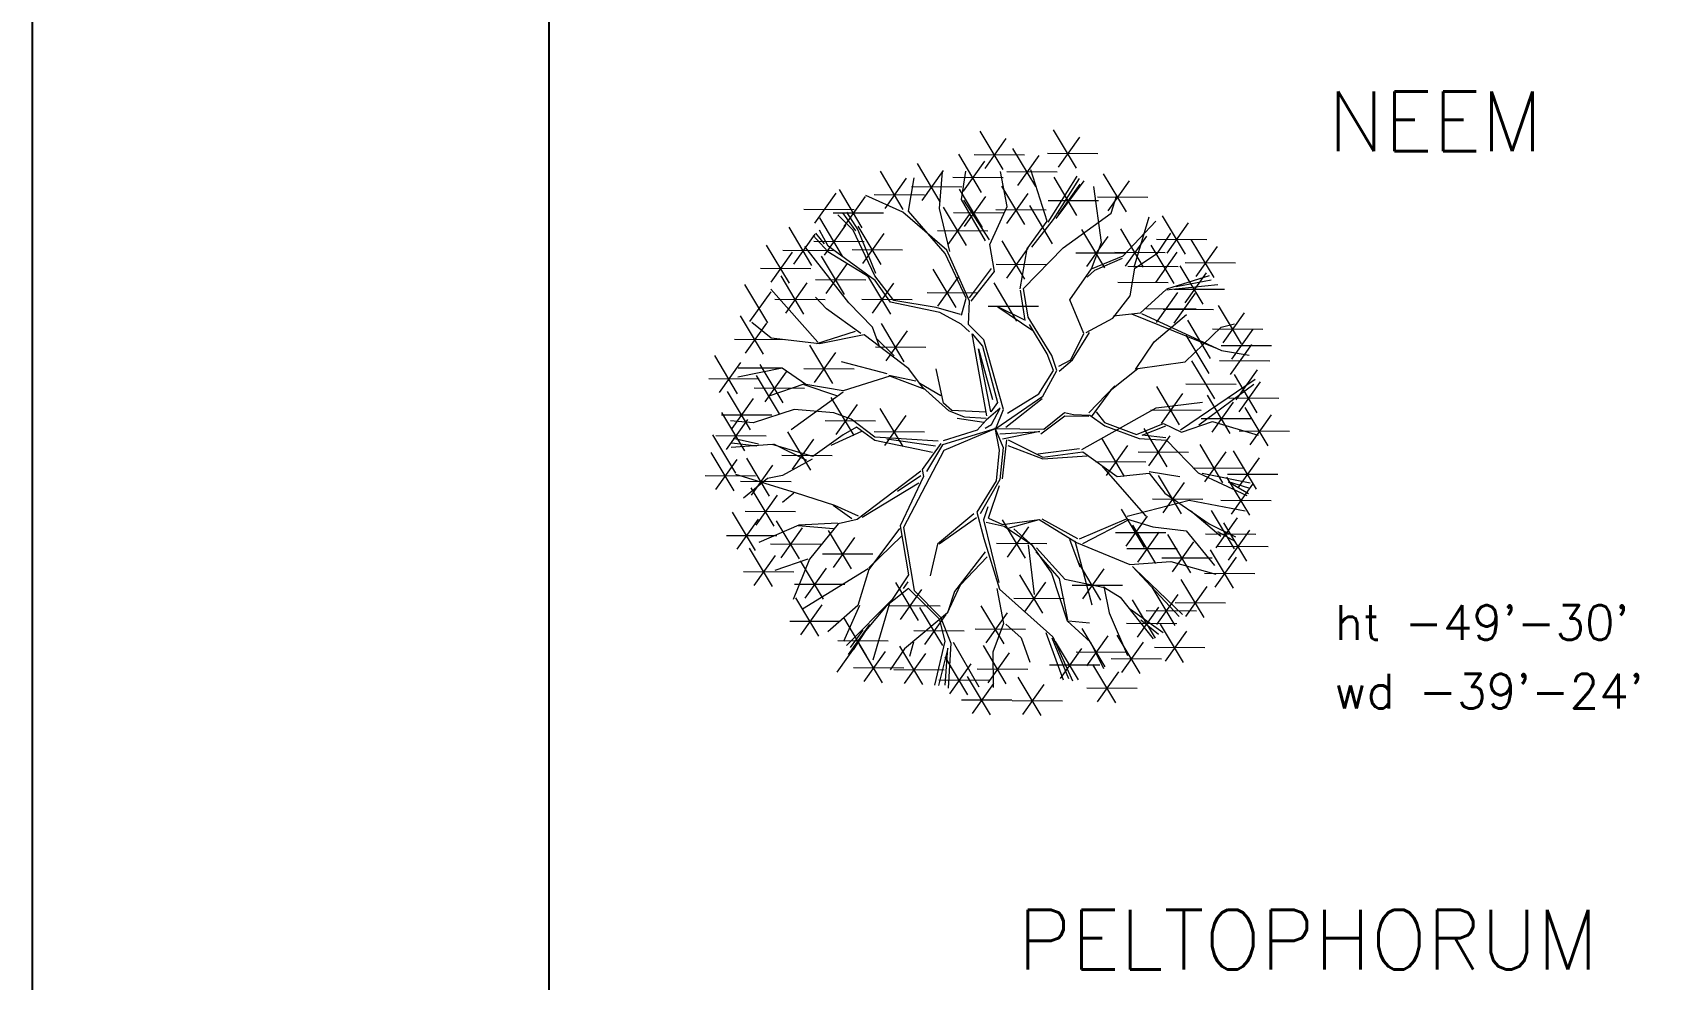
# Model space of a CAD drawing. Extents: x 2080 to 102399, y 2071 to 93424.
# Drawn here: x 72374 to 73225, y 76342 to 76835 of the extents above; entities that cross this region are included whole.
import ezdxf

# ---------------------------------------------------------------- set-up
doc = ezdxf.new("R2010")
doc.units = 0
doc.header["$LTSCALE"] = 20
doc.header["$MEASUREMENT"] = 0
doc.layers.add('correct', color=230, linetype='Continuous', plot=False)
doc.layers.add('PLANTS', color=3, linetype='Continuous')
doc.layers.add('TEXTS', color=2, linetype='Continuous')
doc.layers.add('tree', color=60, linetype='Continuous', lineweight=0)
doc.styles.add('a', font='romans.shx')

# ---------------------------------------------------------------- blocks, each defined once
blk = doc.blocks.new('A$C4E146F9B')
at = {"layer": 'tree', "linetype": 'ByBlock', "extrusion": (0.001385, -0.003954, 0.999991)}
for p, q in [((1.59, 49.49, 0.19), (-2.8, 56.83, 0.23)), ((15.66, 49.75, 0.18), (11.27, 57.09, 0.21)), ((-1.88, 49.7, 0.2), (2.2, 55.46, 0.22)), ((7.88, 46.22, 0.17), (3.48, 53.56, 0.21)), ((12.18, 49.95, 0.18), (16.27, 55.71, 0.2)), ((-10.45, 43.34, 0.19), (-14.84, 50.68, 0.22)), ((-2.53, 45.13, 0.18), (-6.93, 52.47, 0.22)), ((-6.01, 45.33, 0.19), (-1.92, 51.09, 0.2)), ((-3.96, 52.38, 0.21), (5.69, 52.32, 0.2)), ((4.4, 46.43, 0.18), (8.49, 52.19, 0.19)), ((10.11, 52.63, 0.19), (19.76, 52.58, 0.18)), ((-17.55, 41.85, 0.19), (-21.94, 49.2, 0.22)), ((-21.03, 42.06, 0.2), (-16.94, 47.82, 0.21)), ((-16.54, 41.53, 0.19), (-15.49, 47.91, 0.21)), ((-13.92, 43.55, 0.19), (-9.83, 49.31, 0.21)), ((-10.6, 42.01, 0.18), (-10.05, 49.14, 0.21)), ((-8.08, 48.01, 0.2), (1.57, 47.95, 0.19)), ((-6.37, 43.78, 0.18), (-5.58, 49.22, 0.2)), ((2.35, 42.39, 0.16), (1.06, 49.12, 0.19)), ((2.33, 49.1, 0.19), (11.98, 49.05, 0.18)), ((10.05, 39.57, 0.14), (6.9, 49.43, 0.19)), ((10.21, 39.43, 0.14), (15.76, 48.21, 0.17)), ((11.27, 39.94, 0.14), (16.25, 47.77, 0.17)), ((15.75, 40.71, 0.14), (11.35, 48.05, 0.17)), ((17.04, 47.35, 0.16), (11.71, 40.12, 0.14)), ((25.22, 41.36, 0.13), (20.83, 48.7, 0.16)), ((21.74, 41.57, 0.13), (25.83, 47.33, 0.15)), ((-34.52, 39.23, 0.2), (-30.43, 44.99, 0.22)), ((-25.41, 38.35, 0.19), (-29.8, 45.69, 0.22)), ((-28.89, 38.56, 0.19), (-24.8, 44.31, 0.21)), ((-17.63, 41.32, 0.19), (-24.73, 44.5, 0.21)), ((-23.1, 44.74, 0.21), (-13.45, 44.68, 0.2)), ((-15.99, 46.23, 0.2), (-6.34, 46.17, 0.19)), ((-2.35, 38.38, 0.16), (-6.75, 45.72, 0.19)), ((-5.83, 38.59, 0.16), (-1.74, 44.35, 0.18)), ((5.76, 38.96, 0.15), (1.37, 46.3, 0.18)), ((2.29, 39.17, 0.15), (6.37, 44.92, 0.17)), ((12.27, 40.92, 0.14), (16.36, 46.68, 0.16)), ((20.44, 35.5, 0.11), (18.95, 46.22, 0.16)), ((19.67, 44.24, 0.15), (29.32, 44.19, 0.13)), ((22.31, 41.15, 0.13), (23.36, 44.6, 0.14)), ((-36.59, 41.9, 0.22), (-26.94, 41.85, 0.2)), ((-30.96, 41.23, 0.21), (-21.31, 41.18, 0.19)), ((-27.16, 37.86, 0.19), (-30.1, 40.8, 0.2)), ((-29.17, 41.17, 0.2), (-26.71, 37.76, 0.19)), ((-28.42, 41.34, 0.2), (-26.25, 37.94, 0.19)), ((-9.21, 34.05, 0.15), (-17.63, 41.32, 0.19)), ((-9.49, 33.4, 0.15), (-16.54, 41.53, 0.19)), ((-8.61, 33.78, 0.15), (-10.6, 42.01, 0.18)), ((-5.46, 34.93, 0.15), (-9.85, 42.27, 0.18)), ((-8.94, 35.13, 0.15), (-4.85, 40.89, 0.17)), ((-7.9, 41.26, 0.17), (1.75, 41.21, 0.16)), ((-1.78, 35.86, 0.14), (-6.37, 43.78, 0.18)), ((-1.02, 36.04, 0.14), (-5.91, 43.65, 0.18)), ((-0.97, 35.12, 0.14), (2.35, 42.39, 0.16)), ((0.21, 41.84, 0.17), (9.86, 41.79, 0.15)), ((11.07, 35.28, 0.12), (6.68, 42.62, 0.16)), ((10.2, 43.59, 0.16), (19.85, 43.54, 0.14)), ((13.09, 34.48, 0.12), (22.31, 41.15, 0.13)), ((-35.06, 31.12, 0.17), (-39.45, 38.46, 0.21)), ((-31.93, 34.83, 0.18), (-33.64, 37.86, 0.2)), ((-29.17, 32.87, 0.17), (-33.57, 40.21, 0.21)), ((-32.65, 33.07, 0.18), (-28.56, 38.83, 0.19)), ((-23, 29.14, 0.15), (-27.16, 37.86, 0.19)), ((-26.25, 37.94, 0.19), (-22.86, 29.62, 0.15)), ((-21.81, 31.3, 0.15), (-26.21, 38.64, 0.19)), ((-11.01, 37.81, 0.16), (-1.36, 37.76, 0.15)), ((6.17, 34.27, 0.13), (10.05, 39.57, 0.14)), ((7.07, 34.63, 0.13), (11.27, 39.94, 0.14)), ((21.11, 30.67, 0.09), (16.71, 38.01, 0.13)), ((28.53, 30.78, 0.08), (24.14, 38.12, 0.12)), ((24.59, 32.95, 0.1), (30.87, 39.6, 0.11)), ((26.71, 30.75, 0.08), (29.59, 40.46, 0.12)), ((36.55, 33.28, 0.08), (32.16, 40.62, 0.12)), ((33.07, 33.49, 0.09), (37.16, 39.25, 0.1)), ((-39.39, 27.69, 0.16), (-43.78, 35.03, 0.2)), ((-38.54, 31.33, 0.18), (-34.45, 37.09, 0.19)), ((-27.99, 23.96, 0.13), (-36.43, 34.77, 0.19)), ((-34.8, 36.85, 0.19), (-32.04, 33.77, 0.18)), ((-34.72, 35.75, 0.19), (-25.07, 35.7, 0.18)), ((-34.38, 37.32, 0.2), (-32.72, 35.28, 0.18)), ((-22.95, 28.25, 0.14), (-31.93, 34.83, 0.18)), ((-25.29, 31.5, 0.16), (-21.2, 37.26, 0.18)), ((-0.07, 29.93, 0.12), (-0.97, 35.12, 0.14)), ((5.78, 28.49, 0.1), (1.39, 35.83, 0.14)), ((2.31, 28.7, 0.11), (6.4, 34.45, 0.13)), ((5.49, 26.68, 0.1), (13.09, 34.48, 0.12)), ((17.63, 30.88, 0.1), (21.72, 36.63, 0.11)), ((18.55, 30.46, 0.09), (20.44, 35.5, 0.11)), ((25.06, 30.99, 0.09), (29.15, 36.75, 0.1)), ((34.35, 27.66, 0.06), (29.95, 35, 0.1)), ((31, 36.17, 0.1), (40.65, 36.11, 0.09)), ((31.2, 33.45, 0.09), (33.77, 37.3, 0.1)), ((42.05, 28.77, 0.06), (37.66, 36.11, 0.09)), ((38.57, 28.98, 0.06), (42.66, 34.74, 0.08)), ((-42.87, 27.9, 0.17), (-38.78, 33.65, 0.19)), ((-40.61, 34.01, 0.19), (-30.96, 33.95, 0.18)), ((-28.83, 25.53, 0.14), (-33.22, 32.87, 0.18)), ((-32.31, 25.73, 0.15), (-28.22, 31.49, 0.16)), ((-32.04, 33.77, 0.18), (-24.06, 28.95, 0.15)), ((-27.36, 34.18, 0.17), (-17.71, 34.13, 0.16)), ((-5.47, 24.85, 0.11), (-9.49, 33.4, 0.15)), ((-4.84, 24.28, 0.1), (-9.21, 34.05, 0.15)), ((0.23, 31.37, 0.12), (9.89, 31.32, 0.11)), ((4.88, 26.65, 0.1), (6.17, 34.27, 0.13)), ((15.56, 33.55, 0.11), (25.21, 33.5, 0.1)), ((18.55, 30.46, 0.09), (24.59, 32.95, 0.1)), ((19.18, 30.18, 0.09), (24.47, 32.48, 0.09)), ((22.98, 33.66, 0.1), (32.64, 33.61, 0.09)), ((26.87, 30.6, 0.08), (31.2, 33.45, 0.09)), ((30.87, 27.87, 0.07), (34.96, 33.63, 0.08)), ((36.5, 31.66, 0.07), (46.15, 31.6, 0.06)), ((-44.94, 30.57, 0.18), (-35.29, 30.52, 0.17)), ((-36.6, 21.79, 0.14), (-40.99, 29.13, 0.17)), ((-34.38, 28.41, 0.16), (-24.73, 28.35, 0.15)), ((-19.95, 21.77, 0.11), (-24.34, 29.11, 0.15)), ((-19.36, 24.42, 0.12), (-23, 29.14, 0.15)), ((-19.97, 24.08, 0.12), (-22.95, 28.25, 0.14)), ((-7.44, 23.06, 0.1), (-11.83, 30.4, 0.14)), ((-10.91, 23.27, 0.11), (-6.82, 29.03, 0.12)), ((-0.73, 30.52, 0.12), (-4.91, 24.89, 0.11)), ((-4.56, 24.29, 0.1), (-0.07, 29.93, 0.12)), ((14.4, 24.54, 0.08), (18.55, 30.46, 0.09)), ((17.71, 28.88, 0.09), (19.18, 30.18, 0.09)), ((25.49, 30.94, 0.09), (35.14, 30.89, 0.07)), ((25.93, 25.31, 0.06), (26.87, 30.6, 0.08)), ((32.95, 26.6, 0.06), (41.13, 29.21, 0.06)), ((41.49, 28.31, 0.05), (34.77, 27.02, 0.06)), ((39.95, 23.71, 0.04), (35.56, 31.05, 0.07)), ((36.47, 23.92, 0.04), (40.56, 29.68, 0.06)), ((-43.51, 20.12, 0.14), (-47.91, 27.46, 0.17)), ((-46.99, 20.33, 0.15), (-42.9, 26.08, 0.16)), ((-33.91, 16.39, 0.11), (-42.93, 26.55, 0.16)), ((-40.08, 21.99, 0.14), (-35.99, 27.75, 0.16)), ((-23.42, 21.98, 0.12), (-19.34, 27.73, 0.14)), ((-12.99, 25.95, 0.12), (-3.33, 25.89, 0.11)), ((4.25, 20.44, 0.07), (-0.15, 27.78, 0.11)), ((5.81, 20.53, 0.07), (4.9, 26.34, 0.1)), ((6.4, 21.18, 0.07), (5.49, 26.68, 0.1)), ((22.61, 20.97, 0.05), (25.93, 25.31, 0.06)), ((23.58, 27.91, 0.08), (33.23, 27.85, 0.06)), ((27.95, 22.02, 0.05), (32.8, 26.45, 0.06)), ((30.99, 20.16, 0.04), (35.08, 25.92, 0.05)), ((32.8, 26.45, 0.06), (42.77, 27.44, 0.05)), ((34.36, 20.05, 0.03), (38.45, 25.81, 0.05)), ((34.4, 26.59, 0.06), (44.05, 26.54, 0.04)), ((-42.15, 24.67, 0.16), (-32.5, 24.61, 0.14)), ((-32.25, 22.8, 0.13), (-34.36, 25.01, 0.15)), ((-25.66, 18.07, 0.11), (-32.25, 22.8, 0.13)), ((-23.42, 19.27, 0.11), (-27.99, 23.96, 0.13)), ((-25.5, 24.65, 0.13), (-15.84, 24.6, 0.12)), ((-10.57, 22.11, 0.1), (-19.97, 24.08, 0.12)), ((-11.25, 23.02, 0.11), (-19.36, 24.42, 0.12)), ((-6.56, 21.7, 0.09), (-11.25, 23.02, 0.11)), ((-6.46, 19.87, 0.09), (-10.57, 22.11, 0.1)), ((-6.4, 21.55, 0.09), (-5.47, 24.85, 0.11)), ((-5.07, 19.81, 0.09), (-4.84, 24.28, 0.1)), ((-1.3, 23.32, 0.09), (8.35, 23.27, 0.08)), ((5.65, 20.67, 0.07), (0.59, 23.17, 0.09)), ((0.59, 23.17, 0.09), (7.31, 18.61, 0.06)), ((17.06, 18.04, 0.05), (14.4, 24.54, 0.08)), ((22.73, 21.43, 0.05), (27.95, 22.02, 0.05)), ((28.92, 22.83, 0.05), (38.57, 22.78, 0.04)), ((32.29, 22.73, 0.05), (41.94, 22.67, 0.03)), ((47.26, 16.06, 0), (42.86, 23.4, 0.03)), ((43.78, 16.27, 0), (47.87, 22.03, 0.02)), ((-44.34, 14.08, 0.12), (-48.73, 21.42, 0.15)), ((-47.82, 14.29, 0.12), (-43.73, 20.04, 0.14)), ((-42.89, 17.15, 0.13), (-46.59, 20.19, 0.14)), ((-22.16, 15.79, 0.09), (-23.42, 19.27, 0.11)), ((-17.35, 12.63, 0.07), (-21.75, 19.97, 0.11)), ((-4.84, 18.4, 0.08), (-6.46, 19.87, 0.09)), ((-2.13, 16.87, 0.07), (-5.07, 19.81, 0.09)), ((10.95, 13.86, 0.04), (6.4, 21.18, 0.07)), ((10.01, 14.13, 0.04), (6.63, 19.8, 0.07)), ((17.51, 18.22, 0.05), (22.61, 20.97, 0.05)), ((42.35, 15.24, 0), (26.27, 21.78, 0.05)), ((28.1, 21.88, 0.05), (43.44, 14.83, 0)), ((30.56, 16.45, 0.02), (36.75, 21.73, 0.04)), ((36.47, 12.61, 0), (43.36, 19.3, 0.02)), ((41.37, 13.28, 0), (36.97, 20.62, 0.03)), ((41.71, 18.94, 0.02), (51.36, 18.89, 0)), ((43.36, 19.3, 0.02), (45.95, 19.9, 0.02)), ((45.46, 13.11, -0.01), (49.55, 18.87, 0.01)), ((-49.89, 16.96, 0.14), (-40.24, 16.91, 0.12)), ((-33.58, 16.1, 0.11), (-42.89, 17.15, 0.13)), ((-31.07, 8.47, 0.08), (-35.46, 15.81, 0.11)), ((-26.77, 18.47, 0.11), (-34.2, 16.07, 0.11)), ((-25.03, 17.8, 0.11), (-33.58, 16.1, 0.11)), ((-16.51, 11.31, 0.07), (-25.03, 17.8, 0.11)), ((-19.27, 13.79, 0.08), (-22.53, 17, 0.1)), ((-20.83, 12.84, 0.08), (-16.74, 18.6, 0.1)), ((-1.51, 2.26, 0.01), (-4.37, 17.98, 0.08)), ((-4.37, 17.98, 0.08), (-2.38, 15.6, 0.06)), ((1.65, 3.5, 0.01), (-2.13, 16.87, 0.07)), ((14.54, 12.98, 0.03), (17.06, 18.04, 0.05)), ((14.86, 12.99, 0.03), (18.12, 18.26, 0.05)), ((26.99, 11.18, 0.01), (30.56, 16.45, 0.02)), ((41.06, 10.37, -0.02), (36.66, 17.71, 0.02)), ((43.39, 15.79, 0), (53.04, 15.73, -0.01)), ((45.15, 10.2, -0.02), (49.24, 15.96, -0.01)), ((-49.3, 6.52, 0.09), (-53.69, 13.86, 0.13)), ((-34.55, 8.67, 0.08), (-30.46, 14.43, 0.1)), ((-20.62, 10.32, 0.07), (-29.39, 12.63, 0.09)), ((-22.9, 15.52, 0.09), (-13.25, 15.46, 0.08)), ((-0.79, 3.05, 0.01), (-3.11, 15.11, 0.06)), ((-3.11, 15.11, 0.06), (-0.44, 5.38, 0.02)), ((-2.38, 15.6, 0.06), (0.5, 4.83, 0.02)), ((11.26, 10.95, 0.03), (10.01, 14.13, 0.04)), ((11.88, 10.97, 0.03), (10.95, 13.86, 0.04)), ((12.29, 11.77, 0.03), (14.54, 12.98, 0.03)), ((12.35, 10.86, 0.03), (14.86, 12.99, 0.03)), ((27.43, 11.35, 0.01), (36.47, 12.61, 0)), ((42.17, 5.5, -0.04), (37.78, 12.84, 0)), ((43.08, 12.88, -0.01), (52.73, 12.82, -0.02)), ((43.44, 14.83, 0), (48.74, 13.89, -0.01)), ((-54.85, 9.41, 0.11), (-45.2, 9.35, 0.1)), ((-52.78, 6.73, 0.1), (-48.69, 12.49, 0.12)), ((-40.74, 11.4, 0.1), (-49.28, 9.71, 0.11)), ((-40.74, 11.4, 0.1), (-49.22, 11.41, 0.11)), ((-41.27, 2.66, 0.07), (-45.66, 10, 0.1)), ((-40.57, 4.75, 0.07), (-44.96, 12.09, 0.11)), ((-44.04, 4.96, 0.08), (-39.96, 10.72, 0.1)), ((-36.26, 8.25, 0.08), (-40.74, 11.4, 0.1)), ((-36.62, 11.35, 0.1), (-26.97, 11.29, 0.08)), ((-20.14, 9.88, 0.07), (-29.09, 7.09, 0.07)), ((-15.15, 8.92, 0.06), (-20.31, 10.03, 0.07)), ((-13.37, 7.32, 0.05), (-20.14, 9.88, 0.07)), ((-13.86, 7.75, 0.05), (-16.51, 11.31, 0.07)), ((-9.85, 4.73, 0.03), (-11.27, 11.28, 0.06)), ((8.42, 6.48, 0.01), (11.26, 10.95, 0.03)), ((9.21, 6.06, 0.01), (11.88, 10.97, 0.03)), ((22.41, 7.38, 0), (27.43, 11.35, 0.01)), ((50.32, 2.86, -0.06), (45.92, 10.2, -0.02)), ((46.27, 5.33, -0.04), (50.36, 11.09, -0.03)), ((-46.86, -0.39, 0.06), (-51.25, 6.95, 0.1)), ((-46.12, 7.64, 0.09), (-36.46, 7.58, 0.08)), ((-36.42, 8.39, 0.08), (-43.53, 6, 0.08)), ((-29.08, 6.79, 0.07), (-39.03, -0.39, 0.05)), ((-30.27, 6.1, 0.07), (-36.56, 8.23, 0.08)), ((-29.09, 7.09, 0.07), (-36.26, 8.25, 0.08)), ((-10.37, 6.08, 0.04), (-14.36, 8.5, 0.05)), ((-8.84, 3.24, 0.03), (-13.86, 7.75, 0.05)), ((2.44, 2.76, 0.01), (8.42, 6.48, 0.01)), ((22.99, 8.03, 0), (18.02, 2.83, -0.01)), ((18.53, 2.08, -0.02), (22.41, 7.38, 0)), ((35.43, 0.56, -0.05), (31.04, 7.9, -0.01)), ((31.95, 0.77, -0.04), (36.04, 6.53, -0.02)), ((35.62, -0.39, -0.05), (49.91, 9.32, -0.03)), ((36.62, 8.38, -0.02), (46.27, 8.32, -0.03)), ((39.12, 0.56, -0.05), (49.65, 8.37, -0.04)), ((46.84, 3.07, -0.05), (50.93, 8.82, -0.04)), ((-50.34, -0.18, 0.07), (-46.25, 5.58, 0.09)), ((-38.46, 3.5, 0.07), (-46.32, 0.9, 0.07)), ((-30.84, 2.83, 0.05), (-38.46, 3.5, 0.07)), ((-26.96, -1.53, 0.03), (-31.36, 5.81, 0.07)), ((-30.44, -1.33, 0.04), (-26.35, 4.43, 0.05)), ((-17.59, -3.64, 0.01), (-21.99, 3.7, 0.05)), ((-8.22, 3.27, 0.02), (-9.85, 4.73, 0.03)), ((-5.84, 2.01, 0.02), (-8.84, 3.24, 0.03)), ((-1.73, 3, 0.01), (-8.22, 3.27, 0.02)), ((1.03, 3.76, 0.01), (-1.63, 1.46, 0.01)), ((0.5, 4.83, 0.02), (-0.79, 3.05, 0.01)), ((-0.66, 0.59, 0), (1.03, 3.76, 0.01)), ((0.17, -0.18, 0), (9.21, 6.06, 0.01)), ((0.17, -0.18, 0), (1.65, 3.5, 0.01)), ((2.13, 0.12, 0), (9.07, 5.59, 0.01)), ((16.7, -4.18, -0.04), (30.92, 3.82, -0.03)), ((29.88, 3.44, -0.03), (39.53, 3.39, -0.04)), ((30.92, 3.82, -0.03), (39.81, 4.91, -0.04)), ((45.13, -1.1, -0.07), (40.74, 6.24, -0.03)), ((41.65, -0.89, -0.06), (45.74, 4.87, -0.04)), ((44.77, 5.74, -0.04), (54.42, 5.69, -0.05)), ((52.41, -3.5, -0.09), (48.01, 3.84, -0.05)), ((-52.41, 2.49, 0.08), (-42.76, 2.44, 0.07)), ((-47.93, -4.41, 0.05), (-52.32, 2.93, 0.08)), ((-51.41, -4.2, 0.05), (-47.32, 1.55, 0.07)), ((-46.32, 0.9, 0.07), (-50.65, 1.3, 0.08)), ((-32.51, 1.35, 0.05), (-22.86, 1.29, 0.04)), ((-27.54, 1.62, 0.04), (-30.84, 2.83, 0.05)), ((-26.54, 0.13, 0.04), (-29.06, -1.4, 0.03)), ((-23.03, -1.84, 0.02), (-27.54, 1.62, 0.04)), ((-22.99, -2.47, 0.02), (-26.54, 0.13, 0.04)), ((-21.07, -3.43, 0.02), (-16.98, 2.32, 0.03)), ((-2.09, 0.98, 0.01), (-7.22, 1.78, 0.02)), ((-1.67, 1.77, 0.01), (-5.84, 2.01, 0.02)), ((-1.63, 1.46, 0.01), (-3.39, -0.5, 0)), ((-1.86, -0.07, 0), (-0.66, 0.59, 0)), ((0, 0), (0.83, -4.29, -0.02)), ((0, 0), (1.59, -3.77, -0.02)), ((8.83, -1.21, -0.02), (13.42, 2.27, -0.01)), ((9.39, -0.26, -0.01), (13.38, 2.89, -0.01)), ((13.38, 2.89, -0.01), (15.1, 2.52, -0.01)), ((13.42, 2.27, -0.01), (18.05, 2.22, -0.02)), ((15.1, 2.52, -0.01), (18.2, 2.38, -0.02)), ((18.2, 2.38, -0.02), (21.07, 0.37, -0.03)), ((19.4, 3.05, -0.01), (21.05, 0.99, -0.03)), ((21.05, 0.99, -0.03), (27.19, -1.3, -0.04)), ((21.07, 0.37, -0.03), (27.68, -2.05, -0.05)), ((27.19, -1.3, -0.04), (32.32, 0.82, -0.04)), ((28.26, -1.41, -0.04), (32.8, 0.38, -0.04)), ((32.32, 0.82, -0.04), (35.8, -0.85, -0.05)), ((35.8, -0.85, -0.05), (41.71, 1.17, -0.05)), ((39.58, 1.78, -0.05), (49.23, 1.73, -0.06)), ((41.71, 1.17, -0.05), (50.48, -1.45, -0.08)), ((48.93, -3.29, -0.08), (53.02, 2.47, -0.06)), ((-49.64, -8.74, 0.03), (-54.03, -1.4, 0.07)), ((-53.48, -1.53, 0.07), (-43.83, -1.58, 0.05)), ((-45.62, -3.52, 0.05), (-50.42, -2.99, 0.06)), ((-45.32, -3.19, 0.05), (-50.18, -2.06, 0.06)), ((-35.29, -8.16, 0.02), (-39.69, -0.82, 0.05)), ((-38.77, -7.96, 0.02), (-34.68, -2.2, 0.04)), ((-29.06, -1.4, 0.03), (-34.88, -5.55, 0.03)), ((-25.58, -0.74, 0.03), (-31.45, -3.39, 0.03)), ((-23.14, -0.76, 0.03), (-13.49, -0.81, 0.02)), ((-10.83, -2.58, 0), (-23.03, -1.84, 0.02)), ((-11.92, -4.79, 0), (-22.99, -2.47, 0.02)), ((-11.39, -3.52, 0), (-20.7, -2.19, 0.02)), ((-10.34, -3.02, 0), (-13.91, -7.99, -0.01)), ((0.17, -0.18, 0), (-10.01, -3.32, 0)), ((-3.39, -0.5, 0), (-9.89, -2.53, 0)), ((0.17, -0.18, 0), (-9.8, -4.36, 0)), ((0.17, -0.18, 0), (9.39, -0.26, -0.01)), ((0.96, -1.17, -0.01), (8.64, -0.76, -0.01)), ((2.26, -2.34, -0.01), (1.41, -9.79, -0.04)), ((8.64, -0.76, -0.01), (1.48, -2.23, -0.01)), ((2.56, -2.32, -0.01), (9.22, -5.67, -0.04)), ((24.88, -9.37, -0.07), (20.49, -2.03, -0.04)), ((27.68, -2.05, -0.05), (32.94, -2.39, -0.06)), ((32.78, -1.93, -0.05), (28.26, -1.41, -0.04)), ((33.02, -7.52, -0.08), (28.63, -0.18, -0.04)), ((29.55, -7.31, -0.07), (33.64, -1.55, -0.05)), ((32.94, -2.39, -0.06), (39, -8.69, -0.09)), ((46.86, -0.61, -0.07), (56.51, -0.67, -0.08)), ((-50, -12.08, 0.02), (-54.39, -4.74, 0.06)), ((-53.48, -11.88, 0.03), (-49.39, -6.12, 0.04)), ((-42.69, -3.21, 0.05), (-50.54, -3.79, 0.06)), ((-43.18, -13.16, 0.01), (-47.57, -5.82, 0.04)), ((-34.88, -5.55, 0.03), (-42.69, -3.21, 0.05)), ((-36.07, -6.27, 0.03), (-42.38, -3.19, 0.05)), ((-40.84, -5.28, 0.04), (-31.19, -5.34, 0.02)), ((-35.01, -6.02, 0.02), (-40.7, -9.14, 0.02)), ((-9.8, -4.36, 0), (-17.49, -19.13, -0.05)), ((-10.01, -3.32, 0), (-13.12, -8.39, -0.02)), ((0.83, -4.29, -0.02), (0.23, -10.17, -0.04)), ((1.59, -3.77, -0.02), (0.98, -9.95, -0.04)), ((2.47, -3.41, -0.02), (9.23, -5.97, -0.04)), ((16.23, -4.06, -0.04), (8.26, -5.1, -0.03)), ((9.22, -5.67, -0.04), (16.87, -4.64, -0.04)), ((9.23, -5.97, -0.04), (17.68, -5.37, -0.05)), ((16.87, -4.64, -0.04), (23.44, -9.37, -0.07)), ((21.4, -9.16, -0.07), (25.49, -3.4, -0.05)), ((27.47, -4.63, -0.06), (37.13, -4.69, -0.07)), ((43.74, -10.57, -0.1), (39.35, -3.23, -0.07)), ((40.26, -10.37, -0.1), (44.35, -4.61, -0.08)), ((50.14, -11.77, -0.12), (45.75, -4.43, -0.08)), ((46.66, -11.56, -0.11), (50.75, -5.81, -0.09)), ((-55.55, -9.2, 0.04), (-45.9, -9.25, 0.03)), ((-38.21, -12.52, 0), (-49.66, -8.96, 0.03)), ((-46.65, -12.95, 0.01), (-42.56, -7.2, 0.03)), ((-40.7, -9.14, 0.02), (-43.58, -9.74, 0.02)), ((-14.2, -8.32, -0.01), (-26.36, -17.58, -0.03)), ((-14.18, -9.24, -0.02), (-18.64, -12.26, -0.02)), ((-13.7, -9.37, -0.02), (-18.13, -18.85, -0.05)), ((-13.91, -7.99, -0.01), (-13.7, -9.37, -0.02)), ((19.33, -6.49, -0.05), (28.98, -6.54, -0.07)), ((20.41, -7.22, -0.06), (28.95, -16.95, -0.11)), ((23.44, -9.37, -0.07), (29.58, -8.73, -0.08)), ((29.57, -8.43, -0.07), (35.48, -9.35, -0.09)), ((29.58, -8.73, -0.08), (32.57, -12.58, -0.09)), ((35.77, -16.5, -0.11), (31.37, -9.16, -0.08)), ((38.19, -7.69, -0.08), (47.84, -7.74, -0.1)), ((39, -8.69, -0.09), (48.32, -12.98, -0.12)), ((48.96, -10.62, -0.11), (39.77, -8.81, -0.09)), ((44.59, -8.89, -0.1), (54.24, -8.94, -0.11)), ((-48.73, -10.28, 0.03), (-39.07, -10.33, 0.01)), ((-43.58, -9.74, 0.02), (-48.18, -13.53, 0.01)), ((-42.3, -18.9, -0.02), (-46.69, -11.56, 0.02)), ((-14.55, -10.65, -0.02), (-25.46, -17.25, -0.03)), ((0.23, -10.17, -0.04), (-3.47, -16.22, -0.06)), ((0.98, -9.95, -0.04), (-2.82, -16.5, -0.06)), ((-1.23, -17.34, -0.07), (0.88, -11.06, -0.04)), ((32.29, -16.3, -0.11), (36.38, -10.54, -0.09)), ((48.86, -16.8, -0.13), (44.47, -9.46, -0.1)), ((48.71, -11.57, -0.11), (44.79, -10.38, -0.1)), ((44.79, -10.38, -0.1), (48.61, -12.65, -0.12)), ((45.38, -16.6, -0.13), (49.47, -10.84, -0.11)), ((-45.78, -18.7, -0.01), (-41.69, -12.94, 0.01)), ((-38.52, -12.54, 0), (-40.71, -14.36, 0)), ((-30.68, -14.9, -0.02), (-38.21, -12.52, 0)), ((-27.44, -17.51, -0.03), (-30.99, -14.92, -0.02)), ((-26.11, -16.97, -0.03), (-30.68, -14.9, -0.02)), ((-1.37, -15.17, -0.06), (-2.16, -17.7, -0.07)), ((28.68, -22.96, -0.13), (24.28, -15.62, -0.1)), ((25.39, -16.98, -0.1), (37.27, -13.88, -0.11)), ((30.22, -13.62, -0.1), (39.87, -13.68, -0.11)), ((32.57, -12.58, -0.09), (41.06, -18.45, -0.13)), ((37.27, -13.88, -0.11), (48.01, -15.93, -0.13)), ((43.31, -13.92, -0.12), (52.96, -13.97, -0.13)), ((-45.91, -23.53, -0.03), (-50.3, -16.19, 0.01)), ((-49.39, -23.32, -0.02), (-45.3, -17.56, -0.01)), ((-47.85, -16.02, 0), (-38.2, -16.08, -0.01)), ((-37.57, -18.68, -0.02), (-45.24, -22.01, -0.02)), ((-37.47, -25.18, -0.05), (-41.86, -17.84, -0.01)), ((-30.18, -18.29, -0.03), (-37.57, -18.68, -0.02)), ((-30.05, -18.41, -0.03), (-35.54, -25.19, -0.05)), ((-26.36, -17.58, -0.03), (-30.05, -18.41, -0.03)), ((-4.05, -16.54, -0.06), (-10.99, -22.32, -0.07)), ((-3.54, -17.3, -0.06), (-10.68, -22.31, -0.07)), ((-3.47, -16.22, -0.06), (-2.1, -21.24, -0.08)), ((-2.16, -17.7, -0.07), (0.79, -29.72, -0.12)), ((-1.66, -18.15, -0.07), (1.77, -18.88, -0.08)), ((-1.23, -17.34, -0.07), (1.44, -18.59, -0.08)), ((1.44, -18.59, -0.08), (8.47, -17.58, -0.08)), ((5.88, -25, -0.11), (1.49, -17.66, -0.07)), ((2.55, -19.29, -0.08), (8.47, -17.58, -0.08)), ((8.47, -17.58, -0.08), (15.66, -22, -0.11)), ((15.91, -21.34, -0.11), (9.08, -17.54, -0.08)), ((16.23, -21.33, -0.11), (25.27, -17.45, -0.1)), ((16.89, -22.22, -0.11), (25.74, -17.58, -0.11)), ((25.2, -22.75, -0.12), (29.29, -16.99, -0.11)), ((25.27, -17.45, -0.1), (30.28, -19.03, -0.12)), ((30.88, -26.02, -0.15), (26.48, -18.68, -0.11)), ((37.52, -15.87, -0.11), (43.34, -20.81, -0.14)), ((41.06, -18.45, -0.13), (46.12, -20.96, -0.15)), ((45.94, -23.22, -0.16), (41.55, -15.88, -0.12)), ((42.46, -23.02, -0.15), (46.55, -17.26, -0.13)), ((48.28, -25.6, -0.17), (43.89, -18.26, -0.13)), ((-51.46, -20.65, -0.01), (-41.81, -20.7, -0.02)), ((-40.94, -24.97, -0.04), (-36.85, -19.22, -0.02)), ((-30.91, -19.38, -0.03), (-37.71, -18.85, -0.02)), ((-27.47, -27.04, -0.07), (-31.86, -19.7, -0.03)), ((-30.94, -26.83, -0.06), (-26.86, -21.07, -0.05)), ((-17.87, -20.83, -0.06), (-24.16, -26.89, -0.07)), ((-18.26, -19.33, -0.05), (-24.14, -27.2, -0.07)), ((-18.13, -18.85, -0.05), (-16.56, -28.19, -0.09)), ((-17.49, -19.13, -0.05), (-15.48, -31.2, -0.1)), ((-2.1, -21.24, -0.08), (0.89, -30.95, -0.12)), ((1.77, -18.88, -0.08), (7.05, -22.43, -0.1)), ((2.4, -24.8, -0.1), (6.49, -19.04, -0.08)), ((3.63, -19.38, -0.08), (7.36, -22.73, -0.1)), ((16.35, -26.72, -0.13), (14.37, -21.43, -0.1)), ((15.31, -21.68, -0.11), (18.6, -34, -0.16)), ((23.13, -20.08, -0.11), (32.78, -20.13, -0.13)), ((27.4, -25.82, -0.14), (31.49, -20.06, -0.12)), ((30.28, -19.03, -0.12), (36.66, -19.77, -0.13)), ((37.56, -27.82, -0.16), (33.16, -20.48, -0.13)), ((34.08, -27.62, -0.16), (38.17, -21.86, -0.14)), ((36.66, -19.77, -0.13), (42.09, -26.42, -0.16)), ((40.39, -20.34, -0.14), (50.04, -20.39, -0.15)), ((42.68, -19.9, -0.14), (46.02, -21.74, -0.15)), ((44.8, -25.39, -0.16), (48.89, -19.63, -0.15)), ((-42.63, -30.46, -0.06), (-47.03, -23.12, -0.03)), ((-46.11, -30.26, -0.06), (-42.02, -24.5, -0.04)), ((-43.01, -22.3, -0.03), (-33.36, -22.35, -0.04)), ((-33.02, -24.16, -0.05), (-23.36, -24.21, -0.06)), ((-10.99, -22.32, -0.07), (-12.37, -28.41, -0.1)), ((-1.83, -23.83, -0.09), (-7.75, -31.42, -0.11)), ((-6.59, -30.12, -0.11), (-1.47, -24.75, -0.1)), ((0.33, -22.12, -0.09), (9.98, -22.18, -0.1)), ((6.42, -22.47, -0.1), (7.55, -31.96, -0.14)), ((7.05, -22.43, -0.1), (10.88, -27.92, -0.13)), ((7.87, -23.78, -0.1), (12.31, -28.94, -0.13)), ((7.99, -23.01, -0.1), (13.39, -29.03, -0.13)), ((15.66, -22, -0.11), (25.91, -26.22, -0.14)), ((25.33, -23.14, -0.13), (34.98, -23.19, -0.14)), ((32.01, -24.94, -0.14), (41.66, -24.99, -0.16)), ((45.75, -30.76, -0.19), (41.35, -23.42, -0.15)), ((42.27, -30.56, -0.18), (46.36, -24.8, -0.16)), ((42.73, -22.72, -0.15), (52.38, -22.77, -0.16)), ((-48.18, -27.58, -0.04), (-38.53, -27.63, -0.06)), ((-35.85, -25.21, -0.05), (-42.19, -27.38, -0.05)), ((-35.54, -25.19, -0.05), (-38.65, -32.92, -0.08)), ((-32.87, -32.87, -0.08), (-37.26, -25.53, -0.05)), ((-24.31, -27.05, -0.07), (-36.86, -34.81, -0.09)), ((-36.35, -32.67, -0.08), (-32.26, -26.91, -0.06)), ((-24.14, -27.2, -0.07), (-26.25, -34.09, -0.1)), ((10.88, -27.92, -0.13), (13.84, -37.06, -0.17)), ((20.35, -33.06, -0.16), (15.96, -25.71, -0.12)), ((16.87, -32.85, -0.15), (20.96, -27.09, -0.14)), ((25.91, -26.22, -0.14), (33.76, -25.65, -0.15)), ((26.37, -26.65, -0.14), (35.37, -36.19, -0.19)), ((35.97, -35.85, -0.19), (26.86, -27.09, -0.14)), ((33.76, -25.65, -0.15), (42.36, -28.1, -0.17)), ((40.2, -27.88, -0.17), (49.85, -27.94, -0.18)), ((-38.42, -29.99, -0.07), (-28.77, -30.04, -0.08)), ((-16.58, -30.81, -0.1), (-20.86, -34.24, -0.11)), ((-16.56, -28.19, -0.09), (-19.69, -32.95, -0.1)), ((-14.6, -37, -0.13), (-19, -29.66, -0.09)), ((-18.08, -36.8, -0.12), (-13.99, -31.04, -0.1)), ((-17.49, -30.84, -0.1), (-16.64, -29.56, -0.09)), ((-16.58, -30.81, -0.1), (-13.45, -33.87, -0.12)), ((-15.48, -31.2, -0.1), (-10.43, -36.34, -0.13)), ((-9.06, -35.48, -0.13), (-6.59, -30.12, -0.11)), ((0.41, -30.82, -0.12), (1.68, -37.55, -0.15)), ((0.89, -30.95, -0.12), (11.09, -40.12, -0.17)), ((9.19, -35.58, -0.15), (4.8, -28.24, -0.12)), ((5.72, -35.38, -0.15), (9.8, -29.62, -0.13)), ((12.31, -28.94, -0.13), (13.96, -36.87, -0.17)), ((13.39, -29.03, -0.13), (21.03, -30.62, -0.15)), ((14.8, -30.17, -0.14), (24.45, -30.23, -0.15)), ((20.88, -30.48, -0.15), (21.91, -35.52, -0.17)), ((21.03, -30.62, -0.15), (24.06, -32.48, -0.16)), ((34.55, -37.94, -0.2), (30.16, -30.6, -0.16)), ((40.11, -36.43, -0.2), (35.72, -29.09, -0.16)), ((36.64, -36.22, -0.19), (40.73, -30.46, -0.18)), ((-33.74, -39.96, -0.11), (-38.14, -32.62, -0.08)), ((-37.22, -39.75, -0.11), (-33.13, -33.99, -0.09)), ((-26.25, -34.09, -0.1), (-32.01, -39.17, -0.11)), ((-25.96, -34.1, -0.1), (-28.98, -41.01, -0.12)), ((-19.69, -32.95, -0.1), (-28.46, -41.77, -0.13)), ((-20.86, -34.24, -0.11), (-24.78, -38.94, -0.12)), ((-20.27, -33.92, -0.11), (-23.38, -44.59, -0.14)), ((-20.15, -34.12, -0.11), (-10.5, -34.17, -0.12)), ((-13.45, -33.87, -0.12), (-10.7, -36.64, -0.13)), ((-7.75, -31.42, -0.11), (-9.06, -35.48, -0.13)), ((1.79, -41.48, -0.17), (-2.61, -34.14, -0.13)), ((3.64, -32.7, -0.13), (13.3, -32.76, -0.15)), ((24.06, -32.48, -0.16), (30.35, -40.47, -0.2)), ((30.82, -40.36, -0.2), (26.42, -33.02, -0.17)), ((27.34, -40.15, -0.2), (31.43, -34.39, -0.18)), ((31.07, -37.73, -0.19), (35.16, -31.98, -0.18)), ((34.57, -33.54, -0.18), (44.22, -33.6, -0.19)), ((-39.29, -37.08, -0.09), (-29.64, -37.13, -0.11)), ((-24.57, -43.72, -0.14), (-28.97, -36.38, -0.1)), ((-9.06, -35.48, -0.13), (-17.33, -42.4, -0.14)), ((-9.95, -41.8, -0.15), (-14.35, -34.46, -0.12)), ((-13.43, -41.59, -0.15), (-9.34, -35.83, -0.13)), ((-10.7, -36.64, -0.13), (-9.56, -40.91, -0.15)), ((-10.43, -36.34, -0.13), (-8.43, -41.32, -0.15)), ((-1.69, -41.28, -0.16), (2.4, -35.52, -0.14)), ((1.68, -37.55, -0.15), (-0.36, -43.04, -0.17)), ((13.84, -37.06, -0.17), (18.36, -41.12, -0.19)), ((14.12, -37.02, -0.17), (18.15, -37.42, -0.17)), ((21.91, -35.52, -0.17), (25.43, -43.67, -0.21)), ((25.27, -37.47, -0.18), (34.92, -37.53, -0.2)), ((26.04, -34.83, -0.17), (32.3, -39.29, -0.2)), ((31.39, -39.64, -0.2), (28.01, -36.89, -0.18)), ((29, -35.06, -0.18), (38.65, -35.11, -0.19)), ((-28.05, -43.51, -0.13), (-23.96, -37.75, -0.12)), ((-27.68, -42.17, -0.13), (-25.23, -38.84, -0.12)), ((-24.78, -38.94, -0.12), (-27.18, -42.62, -0.13)), ((-15.5, -38.91, -0.13), (-5.85, -38.97, -0.15)), ((-3.76, -38.6, -0.15), (5.89, -38.66, -0.16)), ((2.14, -37.66, -0.15), (5.06, -40.28, -0.17)), ((5.06, -40.28, -0.17), (6.72, -44.97, -0.19)), ((9.81, -39.27, -0.17), (13.07, -48.33, -0.21)), ((10.94, -40.28, -0.17), (14.11, -48.12, -0.21)), ((11.09, -40.12, -0.17), (14.92, -48.55, -0.21)), ((21.14, -45.87, -0.21), (16.75, -38.53, -0.18)), ((17.67, -45.67, -0.21), (21.76, -39.91, -0.19)), ((27.85, -47.13, -0.22), (23.46, -39.79, -0.19)), ((36.18, -45, -0.23), (31.79, -37.66, -0.19)), ((32.7, -44.79, -0.22), (36.79, -39.03, -0.21)), ((-30.25, -46.87, -0.14), (-26.16, -41.11, -0.13)), ((-30.12, -40.84, -0.12), (-20.47, -40.89, -0.13)), ((-21.56, -48.91, -0.16), (-25.96, -41.57, -0.13)), ((-25.04, -48.7, -0.16), (-20.95, -42.94, -0.14)), ((-17.33, -42.4, -0.14), (-20.05, -46.43, -0.16)), ((-13.81, -49.25, -0.18), (-18.2, -41.91, -0.14)), ((-17.29, -49.05, -0.17), (-13.2, -43.29, -0.15)), ((-15.56, -41.1, -0.14), (-16.33, -43.9, -0.15)), ((-9.56, -40.91, -0.15), (-11.57, -49.37, -0.18)), ((-9.04, -42.27, -0.15), (-10.81, -49.46, -0.18)), ((-9.55, -49.39, -0.18), (-9.04, -42.27, -0.15)), ((-8.43, -41.32, -0.15), (-8.92, -49.96, -0.19)), ((-8, -41.11, -0.15), (-3.08, -49.67, -0.19)), ((2.19, -49.14, -0.2), (-2.2, -41.8, -0.16)), ((-1.28, -48.93, -0.19), (2.81, -43.17, -0.17)), ((-0.36, -43.04, -0.17), (-0.29, -49.84, -0.2)), ((16.05, -48.33, -0.21), (11.66, -40.99, -0.18)), ((12.58, -48.12, -0.21), (16.67, -42.37, -0.19)), ((15.59, -42.99, -0.19), (25.25, -43.04, -0.21)), ((18.36, -41.12, -0.19), (20.81, -46.21, -0.21)), ((24.38, -46.92, -0.22), (28.47, -41.16, -0.2)), ((30.63, -42.12, -0.21), (40.28, -42.17, -0.22)), ((-27.11, -46.02, -0.14), (-17.46, -46.08, -0.16)), ((-19.36, -46.37, -0.16), (-9.71, -46.43, -0.17)), ((-5.16, -51.26, -0.2), (-9.55, -43.92, -0.16)), ((-8.64, -51.05, -0.19), (-4.55, -45.29, -0.17)), ((-3.36, -46.25, -0.18), (6.3, -46.31, -0.19)), ((10.5, -45.45, -0.19), (20.16, -45.5, -0.21)), ((23.17, -52.77, -0.24), (18.78, -45.43, -0.21)), ((19.69, -52.56, -0.24), (23.78, -46.8, -0.22)), ((22.3, -44.24, -0.21), (31.96, -44.3, -0.22)), ((-10.71, -48.37, -0.18), (-1.06, -48.43, -0.19)), ((-0.82, -55.04, -0.22), (-5.21, -47.7, -0.18)), ((-4.29, -54.83, -0.21), (-0.21, -49.08, -0.19)), ((8.88, -55.18, -0.23), (4.48, -47.84, -0.2)), ((5.4, -54.98, -0.22), (9.49, -49.22, -0.21)), ((17.62, -49.88, -0.22), (27.27, -49.94, -0.24)), ((-6.37, -52.16, -0.2), (3.29, -52.21, -0.21)), ((3.33, -52.3, -0.21), (12.98, -52.36, -0.22))]:
    blk.add_line(p, q, dxfattribs=at)

msp = doc.modelspace()

# ---------------------------------------------------------------- linework, layer by layer
at = {"color": 7}
msp.add_lwpolyline([(72643.451, 78104.466), (75215.957, 78104.466), (75215.957, 75092.056), (72643.451, 75092.056)], close=True, dxfattribs=at)
at = {"layer": 'correct', "color": 3, "linetype": 'Continuous', "ltscale": 0.5}
msp.add_lwpolyline([(72374.428, 93424.184), (102393.665, 93424.184), (102393.665, 71506.418), (72374.428, 71506.418)], close=True, dxfattribs=at)

# ---------------------------------------------------------------- block references
at = {"layer": 'PLANTS', "xscale": 2.717590145097347, "yscale": 2.717590145097347, "zscale": 2.717590145097347}
msp.add_blockref('A$C4E146F9B', (72875.688, 76629.198, 0.668), dxfattribs=at)

# ---------------------------------------------------------------- texts
at = {"layer": 'TEXTS', "style": 'a'}
for s, height, p in [('NEEM', 31.104, (73049.213, 76773.308, 0.598)), ("ht -49'-30'", 18, (73052.813, 76518.674, 0.598)), ("wd -39'-24'", 18, (73052.462, 76482.916, 0.598)), ('PELTOPHORUM', 31.104, (72887.556, 76346.895))]:
    msp.add_text(s, height=height, dxfattribs=at).set_placement(p)

doc.saveas('drawing.dxf')
